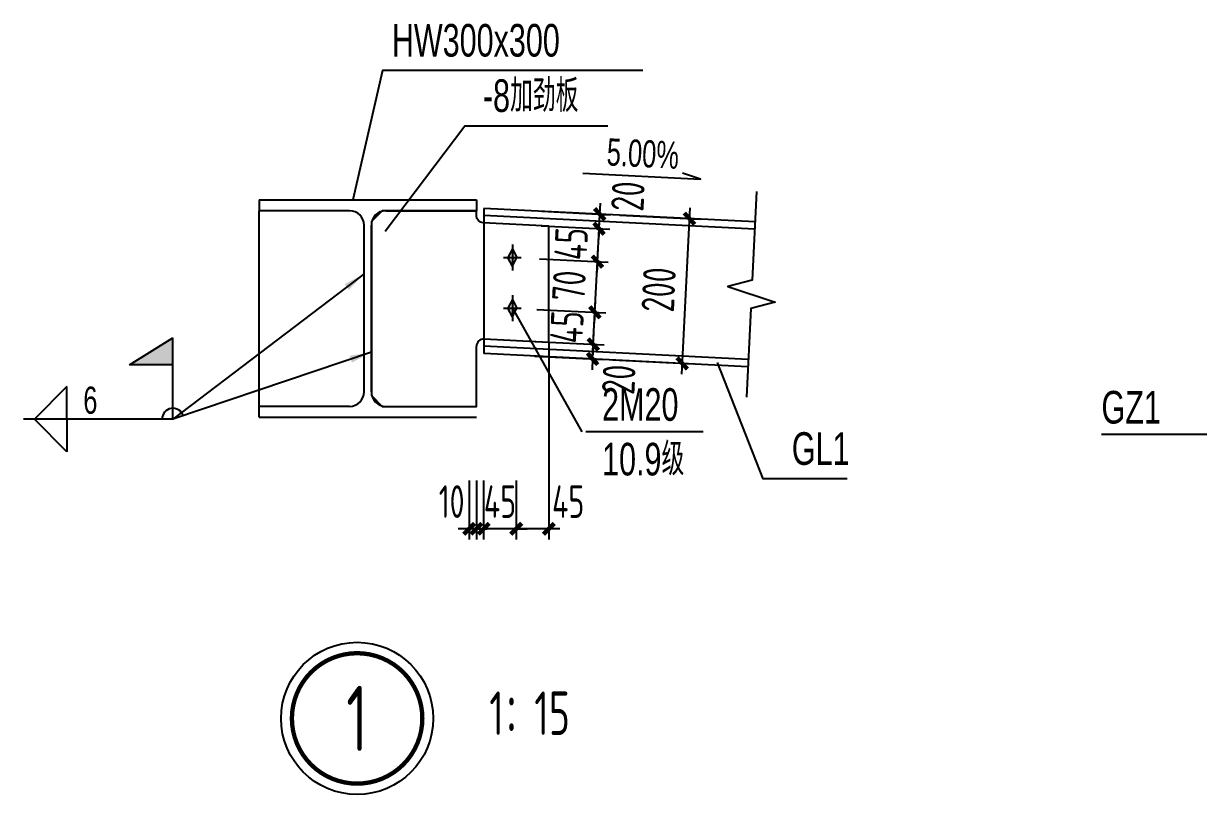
# Model space of a CAD drawing. Extents: x -803796 to -501762, y -1479216 to -846035.
# Drawn here: x -536124 to -519910, y -1254192 to -1243553 of the extents above; entities that cross this region are included whole.
import ezdxf
from ezdxf.enums import TextEntityAlignment as Align

# ---------------------------------------------------------------- set-up
doc = ezdxf.new("R2010")
doc.units = 0
doc.header["$LTSCALE"] = 1500
doc.layers.get('0').update_dxf_attribs({"linetype": 'CONTINUOUS'})
doc.layers.get('Defpoints').update_dxf_attribs({"linetype": 'CONTINUOUS'})
for name, color, linetype in [('DIM', 3, 'CONTINUOUS'), ('NUM', 7, 'CONTINUOUS'), ('STXT_HF', 7, 'CONTINUOUS'), ('STXT_HF_TEXT', 7, 'CONTINUOUS'), ('STXT_LS_THIN', 8, 'CONTINUOUS'), ('STXT_XG_THIN', 2, 'CONTINUOUS'), ('TEXT', 7, 'CONTINUOUS'), ('THIN', 7, 'CONTINUOUS')]:
    doc.layers.add(name, color=color, linetype=linetype)
doc.styles.add('TSSD_Dimension', font='Tssdeng.shx', dxfattribs={"width": 0.7, "bigfont": 'hztxt.shx'})
doc.styles.add('TSSD_Label', font='tj03-romans1.shx', dxfattribs={"width": 0.7, "bigfont": 'hztxt.shx'})
doc.styles.add('TSSD_NORM', font='tssdeng.shx', dxfattribs={"width": 0.7, "bigfont": 'hztxt.shx'})
doc.styles.add('TSSD_Num', font='tssdeng.shx', dxfattribs={"width": 0.7, "bigfont": 'hztxt.shx'})
doc.dimstyles.new('TSSD_15_150', dxfattribs={"dimtxt": 450, "dimasz": 150, "dimexe": 150, "dimexo": 375, "dimgap": 150, "dimtad": 1, "dimdec": 0, "dimlfac": 0.1, "dimzin": 0, "dimdsep": 46, "dimtxsty": 'TSSD_Dimension', "dimblk": 'ARCHTICK', "dimblk1": 'ARCHTICK', "dimblk2": 'ARCHTICK', "dimcen": 0, "dimdle": 150, "dimclrt": 7, "dimadec": 0, "dimazin": 0, "dimtfac": 1, "dimtdec": 0, "dimtix": 1, "dimtmove": 2, "dimatfit": 3, "dimfxl": 1, "dimtolj": 1, "dimtzin": 0, "dimarcsym": 0})
doc.dimstyles.new('TSSD_LEADER_STYLE_300.0', dxfattribs={"dimtxt": 0.18, "dimasz": 300, "dimexe": 0.18, "dimexo": 0.0625, "dimgap": 0.09, "dimtad": 0, "dimtih": 1, "dimtoh": 1, "dimdec": 4, "dimzin": 0, "dimdsep": 46, "dimtxsty": 'Standard', "dimcen": 0.09, "dimadec": 0, "dimazin": 0, "dimtfac": 1, "dimtdec": 4, "dimtofl": 0, "dimtmove": 0, "dimatfit": 3, "dimfxl": 1, "dimtolj": 1, "dimtzin": 0, "dimarcsym": 0})

# ---------------------------------------------------------------- blocks, each defined once
blk = doc.blocks.new('_ArchTick')
at = {"color": 0, "linetype": 'ByBlock', "const_width": 0.4}
blk.add_lwpolyline([(-0.5, -0.5), (0.5, 0.5)], dxfattribs=at)
blk = doc.blocks.new('*D840')
at = {"layer": 'Defpoints', "color": 0, "transparency": 16777216}
for p in [(-528268, -1246179), (-528368, -1248177), (-527034, -1248243)]:
    blk.add_point(p, dxfattribs=at)
at = {"layer": 'DIM', "color": 0, "lineweight": -2, "transparency": 16777216}
for p, q in [((-526927, -1246096), (-527042, -1248393)), ((-527894, -1246198), (-526785, -1246253)), ((-527994, -1248195), (-526884, -1248251))]:
    blk.add_line(p, q, dxfattribs=at)
at = {"layer": 'DIM', "color": 0, "lineweight": -2, "transparency": 16777216, "xscale": 150, "yscale": 150, "zscale": 150}
for p, rotation in [((-526934, -1246246), 87.13759477390087), ((-527034, -1248243), 267.1375947739009)]:
    blk.add_blockref('_ArchTick', p, dxfattribs=dict(at, rotation=rotation))
at = {"layer": 'DIM', "color": 7, "transparency": 16777216, "insert": (-527359, -1247226), "char_height": 450, "attachment_point": 5, "rotation": 87.1376, "style": 'TSSD_Dimension'}
blk.add_mtext('\\A1;200', dxfattribs=at)
blk = doc.blocks.new('*D841')
at = {"layer": 'Defpoints', "color": 0, "transparency": 16777216}
for p in [(-529324, -1249486), (-528874, -1249486), (-529324, -1250525)]:
    blk.add_point(p, dxfattribs=at)
at = {"layer": 'DIM', "color": 0, "lineweight": -2, "transparency": 16777216}
for p, q in [((-529324, -1249861), (-529324, -1250675)), ((-528874, -1249861), (-528874, -1250675)), ((-528724, -1250525), (-529474, -1250525))]:
    blk.add_line(p, q, dxfattribs=at)
at = {"layer": 'DIM', "color": 0, "lineweight": -2, "transparency": 16777216, "xscale": 150, "yscale": 150, "zscale": 150, "rotation": 180}
blk.add_blockref('_ArchTick', (-529324, -1250525), dxfattribs=at)
at = {"layer": 'DIM', "color": 0, "lineweight": -2, "transparency": 16777216, "xscale": 150, "yscale": 150, "zscale": 150}
blk.add_blockref('_ArchTick', (-528874, -1250525), dxfattribs=at)
at = {"layer": 'DIM', "color": 7, "transparency": 16777216, "insert": (-528608, -1250150), "char_height": 450, "attachment_point": 5, "style": 'TSSD_Dimension'}
blk.add_mtext('\\A1;45', dxfattribs=at)
blk = doc.blocks.new('*D842')
at = {"layer": 'Defpoints', "color": 0, "transparency": 16777216}
for p in [(-529435, -1247923), (-529445, -1248123), (-528261, -1247982)]:
    blk.add_point(p, dxfattribs=at)
at = {"layer": 'DIM', "color": 0, "lineweight": -2, "transparency": 16777216}
for p, q in [((-529061, -1247942), (-528112, -1247989)), ((-528261, -1247982), (-528254, -1247832)), ((-528271, -1248181), (-528261, -1247982)), ((-529071, -1248141), (-528122, -1248189)), ((-528271, -1248181), (-528279, -1248331))]:
    blk.add_line(p, q, dxfattribs=at)
at = {"layer": 'DIM', "color": 0, "lineweight": -2, "transparency": 16777216, "xscale": 150, "yscale": 150, "zscale": 150}
for p, rotation in [((-528261, -1247982), 267.1375947739448), ((-528271, -1248181), 87.13759477394484)]:
    blk.add_blockref('_ArchTick', p, dxfattribs=dict(at, rotation=rotation))
at = {"layer": 'DIM', "color": 7, "transparency": 16777216, "insert": (-527910, -1248466), "char_height": 450, "attachment_point": 5, "rotation": 87.1376, "style": 'TSSD_Dimension'}
blk.add_mtext('\\A1;20', dxfattribs=at)
blk = doc.blocks.new('*D843')
at = {"layer": 'Defpoints', "color": 0, "transparency": 16777216}
for p in [(-529355, -1246325), (-528182, -1246384), (-529378, -1246780)]:
    blk.add_point(p, dxfattribs=at)
at = {"layer": 'DIM', "color": 0, "lineweight": -2, "transparency": 16777216}
for p, q in [((-528182, -1246384), (-528174, -1246234)), ((-528981, -1246344), (-528032, -1246391)), ((-528204, -1246839), (-528182, -1246384)), ((-529004, -1246799), (-528055, -1246847)), ((-528204, -1246839), (-528212, -1246989))]:
    blk.add_line(p, q, dxfattribs=at)
at = {"layer": 'DIM', "color": 0, "lineweight": -2, "transparency": 16777216, "xscale": 150, "yscale": 150, "zscale": 150}
for p, rotation in [((-528182, -1246384), 267.137594773878), ((-528204, -1246839), 87.13759477387802)]:
    blk.add_blockref('_ArchTick', p, dxfattribs=dict(at, rotation=rotation))
at = {"layer": 'DIM', "color": 7, "transparency": 16777216, "insert": (-528567, -1246593), "char_height": 450, "attachment_point": 5, "rotation": 87.1376, "style": 'TSSD_Dimension'}
blk.add_mtext('\\A1;45', dxfattribs=at)
blk = doc.blocks.new('*D844')
at = {"layer": 'Defpoints', "color": 0, "transparency": 16777216}
for p in [(-529378, -1246780), (-528204, -1246839), (-529413, -1247479)]:
    blk.add_point(p, dxfattribs=at)
at = {"layer": 'DIM', "color": 0, "lineweight": -2, "transparency": 16777216}
for p, q in [((-529004, -1246799), (-528055, -1246847)), ((-528204, -1246839), (-528197, -1246689)), ((-528239, -1247538), (-528204, -1246839)), ((-529039, -1247498), (-528089, -1247546)), ((-528239, -1247538), (-528247, -1247688))]:
    blk.add_line(p, q, dxfattribs=at)
at = {"layer": 'DIM', "color": 0, "lineweight": -2, "transparency": 16777216, "xscale": 150, "yscale": 150, "zscale": 150}
for p, rotation in [((-528204, -1246839), 267.1375947738977), ((-528239, -1247538), 87.13759477389776)]:
    blk.add_blockref('_ArchTick', p, dxfattribs=dict(at, rotation=rotation))
at = {"layer": 'DIM', "color": 7, "transparency": 16777216, "insert": (-528596, -1247170), "char_height": 450, "attachment_point": 5, "rotation": 87.1376, "style": 'TSSD_Dimension'}
blk.add_mtext('\\A1;70', dxfattribs=at)
blk = doc.blocks.new('*D845')
at = {"layer": 'Defpoints', "color": 0, "transparency": 16777216}
for p in [(-529413, -1247479), (-528239, -1247538), (-529435, -1247923)]:
    blk.add_point(p, dxfattribs=at)
at = {"layer": 'DIM', "color": 0, "lineweight": -2, "transparency": 16777216}
for p, q in [((-528239, -1247538), (-528232, -1247388)), ((-529039, -1247498), (-528089, -1247546)), ((-528261, -1247982), (-528239, -1247538)), ((-529061, -1247942), (-528112, -1247989)), ((-528261, -1247982), (-528269, -1248131))]:
    blk.add_line(p, q, dxfattribs=at)
at = {"layer": 'DIM', "color": 0, "lineweight": -2, "transparency": 16777216, "xscale": 150, "yscale": 150, "zscale": 150}
for p, rotation in [((-528239, -1247538), 267.1375947739079), ((-528261, -1247982), 87.13759477390775)]:
    blk.add_blockref('_ArchTick', p, dxfattribs=dict(at, rotation=rotation))
at = {"layer": 'DIM', "color": 7, "transparency": 16777216, "insert": (-528625, -1247741), "char_height": 450, "attachment_point": 5, "rotation": 87.1376, "style": 'TSSD_Dimension'}
blk.add_mtext('\\A1;45', dxfattribs=at)
blk = doc.blocks.new('*D846')
at = {"layer": 'Defpoints', "color": 0, "transparency": 16777216}
for p in [(-529346, -1246125), (-529355, -1246325), (-528172, -1246184)]:
    blk.add_point(p, dxfattribs=at)
at = {"layer": 'DIM', "color": 0, "lineweight": -2, "transparency": 16777216}
for p, q in [((-528971, -1246144), (-528022, -1246191)), ((-528172, -1246184), (-528164, -1246034)), ((-528182, -1246384), (-528172, -1246184)), ((-528981, -1246344), (-528032, -1246391)), ((-528182, -1246384), (-528189, -1246533))]:
    blk.add_line(p, q, dxfattribs=at)
at = {"layer": 'DIM', "color": 0, "lineweight": -2, "transparency": 16777216, "xscale": 150, "yscale": 150, "zscale": 150}
for p, rotation in [((-528172, -1246184), 267.1375947739382), ((-528182, -1246384), 87.1375947739382)]:
    blk.add_blockref('_ArchTick', p, dxfattribs=dict(at, rotation=rotation))
at = {"layer": 'DIM', "color": 7, "transparency": 16777216, "insert": (-527784, -1245937), "char_height": 450, "attachment_point": 5, "rotation": 87.1376, "style": 'TSSD_Dimension'}
blk.add_mtext('\\A1;20', dxfattribs=at)
blk = doc.blocks.new('*D847')
at = {"layer": 'Defpoints', "color": 0, "transparency": 16777216}
for p in [(-529774, -1249486), (-529324, -1249486), (-529774, -1250525)]:
    blk.add_point(p, dxfattribs=at)
at = {"layer": 'DIM', "color": 0, "lineweight": -2, "transparency": 16777216}
for p, q in [((-529774, -1249861), (-529774, -1250675)), ((-529324, -1249861), (-529324, -1250675)), ((-529774, -1250525), (-529924, -1250525)), ((-529324, -1250525), (-529774, -1250525)), ((-529324, -1250525), (-529174, -1250525))]:
    blk.add_line(p, q, dxfattribs=at)
at = {"layer": 'DIM', "color": 0, "lineweight": -2, "transparency": 16777216, "xscale": 150, "yscale": 150, "zscale": 150}
blk.add_blockref('_ArchTick', (-529774, -1250525), dxfattribs=at)
at = {"layer": 'DIM', "color": 0, "lineweight": -2, "transparency": 16777216, "xscale": 150, "yscale": 150, "zscale": 150, "rotation": 180}
blk.add_blockref('_ArchTick', (-529324, -1250525), dxfattribs=at)
at = {"layer": 'DIM', "color": 7, "transparency": 16777216, "insert": (-529549, -1250150), "char_height": 450, "attachment_point": 5, "style": 'TSSD_Dimension'}
blk.add_mtext('\\A1;45', dxfattribs=at)
blk = doc.blocks.new('*D848')
at = {"layer": 'Defpoints', "color": 0, "transparency": 16777216}
for p in [(-529974, -1249486), (-529874, -1249486), (-529974, -1250525)]:
    blk.add_point(p, dxfattribs=at)
at = {"layer": 'DIM', "color": 0, "lineweight": -2, "transparency": 16777216}
for p, q in [((-529974, -1249861), (-529974, -1250675)), ((-529874, -1249861), (-529874, -1250675)), ((-529974, -1250525), (-530124, -1250525)), ((-529874, -1250525), (-529974, -1250525)), ((-529874, -1250525), (-529724, -1250525))]:
    blk.add_line(p, q, dxfattribs=at)
at = {"layer": 'DIM', "color": 0, "lineweight": -2, "transparency": 16777216, "xscale": 150, "yscale": 150, "zscale": 150}
blk.add_blockref('_ArchTick', (-529974, -1250525), dxfattribs=at)
at = {"layer": 'DIM', "color": 0, "lineweight": -2, "transparency": 16777216, "xscale": 150, "yscale": 150, "zscale": 150, "rotation": 180}
blk.add_blockref('_ArchTick', (-529874, -1250525), dxfattribs=at)
at = {"layer": 'DIM', "color": 7, "transparency": 16777216, "insert": (-530216, -1250150), "char_height": 450, "attachment_point": 5, "style": 'TSSD_Dimension'}
blk.add_mtext('\\A1;10', dxfattribs=at)
blk = doc.blocks.new('_WELD001')
at = {"linetype": 'ByBlock'}
blk.add_hatch(color=0, dxfattribs=at).paths.add_polyline_path([(0, 1.5), (0, 1), (0.8, 1)])
at = {"color": 0, "linetype": 'ByBlock'}
for p, q in [((0, 0), (0, 1.5)), ((0.8, 1), (0, 1.5)), ((0, 1), (0.8, 1))]:
    blk.add_line(p, q, dxfattribs=at)
blk = doc.blocks.new('_WELD004')
at = {"color": 0, "linetype": 'ByBlock'}
for p, q in [((0, 1), (1, 0)), ((0, 0), (0, 1))]:
    blk.add_line(p, q, dxfattribs=at)
blk = doc.blocks.new('ts_idx2')
at = {"color": 0, "linetype": 'ByBlock', "lineweight": -2, "const_width": 0.0333}
blk.add_lwpolyline([(-0.5, 0, 1), (0.5, 0, 1)], format="xyb", close=True, dxfattribs=at)
at = {"color": 0, "linetype": 'ByBlock', "lineweight": -2}
blk.add_circle((0, 0), 0.5833, dxfattribs=at)
at = {"color": 0, "linetype": 'ByBlock', "lineweight": -2, "style": 'TSSD_Num', "width": 0.7}
blk.add_attdef('A', text='', height=0.5, dxfattribs=at).set_placement((0, 0), align=Align.MIDDLE_CENTER)

msp = doc.modelspace()

# ---------------------------------------------------------------- hatches: boundary and pattern name
at = {"layer": 'STXT_LS_THIN'}
for points in [[(-529378.3, -1246660.3), (-529438.3, -1246780.3), (-529378.3, -1246900.3), (-529318.3, -1246780.3)], [(-529378.3, -1247361.2), (-529438.3, -1247481.2), (-529378.3, -1247601.2), (-529318.3, -1247481.2)]]:
    msp.add_hatch(color=256, dxfattribs=at).paths.add_polyline_path(points)

# ---------------------------------------------------------------- linework, layer by layer
for p, q in [((-532873.9, -1248836.3, 3.1), (-532873.9, -1246136.3, 3.1)), ((-529378.3, -1247481.2, 3.1), (-528419, -1249188.4, 3.1)), ((-528873.9, -1247951, 3.1), (-528873.9, -1250616.3, 3.1)), ((-528364.6, -1249185.1, 3.1), (-526744.6, -1249185.1, 3.1))]:
    msp.add_line(p, q)
at = {"elevation": 3.1}
for points in [[(-527579.4, -1244200.5), (-531169.9, -1244200.5), (-531578, -1245986.3)], [(-531134.5, -1246419.2), (-530032.6, -1244964), (-528062.4, -1244964)], [(-524760.2, -1249834), (-525916.8, -1249834), (-526545.8, -1248231.6)]]:
    msp.add_lwpolyline(points, dxfattribs=at)
at = {"layer": 'STXT_HF'}
msp.add_line((-534062.4, -1249013.1, 3.1), (-536123.7, -1249013.1, 3.1), dxfattribs=at)
msp.add_arc((-534062.4, -1249013.1, 3.1), 150, 18.64823, 180, dxfattribs=at)
at = {"layer": 'STXT_LS_THIN'}
for p, q in [((-529378.3, -1246660.3, 3.1), (-529438.3, -1246780.3, 3.1)), ((-529378.3, -1246600.3, 3.1), (-529378.3, -1246960.3, 3.1)), ((-529378.3, -1246660.3, 3.1), (-529318.3, -1246780.3, 3.1)), ((-529498.3, -1246780.3, 3.1), (-529258.3, -1246780.3, 3.1)), ((-529378.3, -1246900.3, 3.1), (-529438.3, -1246780.3, 3.1)), ((-529378.3, -1246900.3, 3.1), (-529318.3, -1246780.3, 3.1)), ((-529378.3, -1247301.2, 3.1), (-529378.3, -1247661.2, 3.1)), ((-529378.3, -1247361.2, 3.1), (-529438.3, -1247481.2, 3.1)), ((-529378.3, -1247361.2, 3.1), (-529318.3, -1247481.2, 3.1)), ((-529498.3, -1247481.2, 3.1), (-529258.3, -1247481.2, 3.1)), ((-529378.3, -1247601.2, 3.1), (-529438.3, -1247481.2, 3.1)), ((-529378.3, -1247601.2, 3.1), (-529318.3, -1247481.2, 3.1))]:
    msp.add_line(p, q, dxfattribs=at)
at = {"layer": 'STXT_XG_THIN'}
for p, q in [((-532873.9, -1245986.3, 3.1), (-529873.9, -1245986.3, 3.1)), ((-532873.9, -1245986.3, 3.1), (-532873.9, -1246136.3, 3.1)), ((-529873.9, -1245986.3, 3.1), (-529873.9, -1246136.3, 3.1)), ((-531623.9, -1246136.3, 3.1), (-532873.9, -1246136.3, 3.1)), ((-531123.9, -1246136.3, 3.1), (-529873.9, -1246136.3, 3.1)), ((-526028, -1246291, 3.1), (-529773.9, -1246103.8, 3.1)), ((-531423.9, -1248636.3, 3.1), (-531423.9, -1246336.3, 3.1)), ((-531323.9, -1248636.3, 3.1), (-531323.9, -1246336.3, 3.1)), ((-526033, -1246390.9, 3.1), (-529773.9, -1246203.9, 3.1)), ((-529768.9, -1247906.3, 3.1), (-528873.9, -1247951, 3.1)), ((-526122.9, -1248188.7, 3.1), (-529773.9, -1248006.1, 3.1)), ((-526127.9, -1248288.6, 3.1), (-529773.9, -1248106.3, 3.1)), ((-529873.9, -1248486.3, 3.1), (-529873.9, -1248336.3, 3.1)), ((-532873.9, -1248986.3, 3.1), (-532873.9, -1248836.3, 3.1)), ((-531623.9, -1248836.3, 3.1), (-532873.9, -1248836.3, 3.1)), ((-531123.9, -1248836.3, 3.1), (-529873.9, -1248836.3, 3.1)), ((-532873.9, -1248986.3, 3.1), (-529873.9, -1248986.3, 3.1))]:
    msp.add_line(p, q, dxfattribs=at)
at = {"layer": 'STXT_XG_THIN', "elevation": 3.1}
msp.add_lwpolyline([(-528873.9, -1247951), (-528873.9, -1246349), (-529778.9, -1246303.8, -0.3996556), (-529873.9, -1246203.9), (-529873.9, -1246136.3), (-531173.9, -1246136.3), (-531323.9, -1246286.3), (-531323.9, -1248686.3), (-531173.9, -1248836.3), (-529873.9, -1248836.3), (-529873.9, -1248006.1)], format="xyb", dxfattribs=at)
for points in [[(-529773.9, -1246103.8), (-529773.9, -1246304)], [(-529773.9, -1246304), (-529773.9, -1247906.1)], [(-529773.9, -1247906.1), (-529773.9, -1248106.3)]]:
    msp.add_lwpolyline(points, dxfattribs=at)
at = {"layer": 'STXT_XG_THIN'}
for centre, radius, start, end in [((-531623.9, -1246336.3, 3.1), 200, 0, 90), ((-531123.9, -1246336.3, 3.1), 200, 90, 180), ((-529773.9, -1248006.1, 3.1), 100, 87.13759, 180), ((-531623.9, -1248636.3, 3.1), 200, 270, 0), ((-531123.9, -1248636.3, 3.1), 200, 180, 270)]:
    msp.add_arc(centre, radius, start, end, dxfattribs=at)
at = {"layer": 'TEXT'}
msp.add_line((-519564.8, -1249223.2), (-521249.1, -1249223.2), dxfattribs=at)
at = {"layer": 'THIN', "elevation": 3.1}
for points in [[(-528403.3, -1245618.9), (-526780.3, -1245700.1), (-527030.2, -1245619.5)], [(-526007.1, -1245871.6), (-526068.2, -1247095), (-526403.1, -1247183.4), (-525752.9, -1247396.2), (-526087.7, -1247484.6), (-526148.9, -1248708)]]:
    msp.add_lwpolyline(points, dxfattribs=at)

# ---------------------------------------------------------------- block references
at = {"layer": 'STXT_HF'}
for name, p, xscale, yscale, zscale in [('_WELD001', (-534062.4, -1249013.1, 3.1), -750, 750, 750), ('_WELD004', (-535523.7, -1249013.1, 3.1), -450, 450, 450)]:
    msp.add_blockref(name, p, dxfattribs=dict(at, xscale=xscale, yscale=yscale, zscale=zscale))
at = {"layer": 'STXT_HF', "xscale": 450, "yscale": 450, "zscale": 450, "rotation": 180}
msp.add_blockref('_WELD004', (-535523.7, -1249013.1, 3.1), dxfattribs=at)
at = {"layer": 'THIN'}
ref = msp.add_blockref('ts_idx2', (-531520.1, -1253141.9), dxfattribs=dict(at, xscale=1800, yscale=1800, zscale=1800))
ref.add_attrib('1', '1', dxfattribs={"height": 900, "style": 'TSSD_Num', "width": 0.7}).set_placement((-531520.1, -1253141.9), align=Align.MIDDLE_CENTER)

# ---------------------------------------------------------------- texts
at = {"style": 'TSSD_Label', "width": 0.7}
for s, p in [('HW300x300', (-531041.2, -1244009.4, 3.1)), ('-8加劲板', (-529784.8, -1244773, 3.1)), ('2M20', (-528139.6, -1249035.1, 3.1)), ('GL1', (-525521.9, -1249643, 3.1)), ('10.9级', (-528139.6, -1249789, 3.1))]:
    msp.add_text(s, height=450, dxfattribs=at).set_placement(p)
at = {"layer": 'NUM', "style": 'TSSD_NORM', "width": 0.7}
msp.add_text(' 1：15', height=600, dxfattribs=at).set_placement((-529951, -1253550.2), align=Align.BOTTOM_LEFT)
at = {"layer": 'STXT_HF_TEXT', "style": 'TSSD_Label', "width": 0.7}
msp.add_text('6', height=375, dxfattribs=at).set_placement((-535298.7, -1248938.1, 3.1))
at = {"layer": 'TEXT', "style": 'TSSD_Label', "width": 0.7}
msp.add_text('GZ1', height=450, dxfattribs=at).set_placement((-521249.1, -1249073.2))
at = {"layer": 'THIN', "style": 'TSSD_Label', "width": 0.7}
msp.add_text('5.00%', height=375, rotation=357.13759, dxfattribs=at).set_placement((-527576.2, -1245347.4, 3.1), align=Align.MIDDLE)

# ---------------------------------------------------------------- dimensions: what is measured, and where the dimension line sits
at = {"layer": 'DIM'}
for base, p1, p2, angle, picture, middle, dimtype in [((-528171.6, -1246183.9, 3.1), (-529355.5, -1246324.9, 3.1), (-529345.5, -1246125.2, 3.1), 87.13759, '*D846', (-527783.8, -1245937, 3.1), 161), ((-528261.5, -1247981.6, 3.1), (-529445.4, -1248122.7, 3.1), (-529435.4, -1247922.9, 3.1), 87.13759, '*D842', (-527910.2, -1248465.7, 3.1), 161), ((-529973.9, -1250525.3, 3.1), (-529873.9, -1249486.3, 3.1), (-529973.9, -1249486.3, 3.1), 180, '*D848', (-530215.6, -1250150.3, 3.1), 160), ((-529323.9, -1250525.3, 3.1), (-528873.9, -1249486.3, 3.1), (-529323.9, -1249486.3, 3.1), 180, '*D841', (-528607.9, -1250150.3, 3.1), 160)]:
    dim = msp.add_linear_dim(base=base, p1=p1, p2=p2, angle=angle, dimstyle='TSSD_15_150', dxfattribs=at)
    dim.commit()
    dim.dimension.update_dxf_attribs({"geometry": picture, "text_midpoint": middle, "dimtype": dimtype})
for p1, p2, distance, picture, middle in [((-528268.2, -1246179, 3.1), (-528368.1, -1248176.5, 3.1), 1335.4, '*D840', (-527358.9, -1247225.8, 3.1)), ((-529413.2, -1247479.5, 3.1), (-529378.3, -1246780.3, 3.1), -1175.4, '*D844', (-528596.3, -1247169.9, 3.1))]:
    dim = msp.add_aligned_dim(p1=p1, p2=p2, distance=distance, dimstyle='TSSD_15_150', dxfattribs=at)
    dim.commit()
    dim.dimension.update_dxf_attribs({"geometry": picture, "text_midpoint": middle})
for p1, p2, picture, middle in [((-529378.3, -1246780.3, 3.1), (-529355.5, -1246324.9, 3.1), '*D843', (-528567.5, -1246592.6, 3.1)), ((-529435.4, -1247922.9, 3.1), (-529413.2, -1247479.5, 3.1), '*D845', (-528624.9, -1247741.2, 3.1))]:
    dim = msp.add_aligned_dim(p1=p1, p2=p2, distance=-1175.4, text='45', dimstyle='TSSD_15_150', dxfattribs=at)
    dim.commit()
    dim.dimension.update_dxf_attribs({"geometry": picture, "text_midpoint": middle})
dim = msp.add_linear_dim(base=(-529773.9, -1250525.3, 3.1), p1=(-529323.9, -1249486.3, 3.1), p2=(-529773.9, -1249486.3, 3.1), angle=180, dimstyle='TSSD_15_150', dxfattribs=at)
dim.commit()
dim.dimension.update_dxf_attribs({"geometry": '*D847', "text_midpoint": (-529548.9, -1250150.3, 3.1)})

# ---------------------------------------------------------------- leaders
at = {"layer": 'STXT_HF'}
for points in [[(-531423.9, -1247007.1, 3.1), (-534062.4, -1249013.1, 3.1)], [(-531323.9, -1248089, 3.1), (-534062.4, -1249013.1, 3.1)]]:
    msp.add_leader(points, dimstyle='TSSD_LEADER_STYLE_300.0', dxfattribs=at)

doc.saveas('drawing.dxf')
